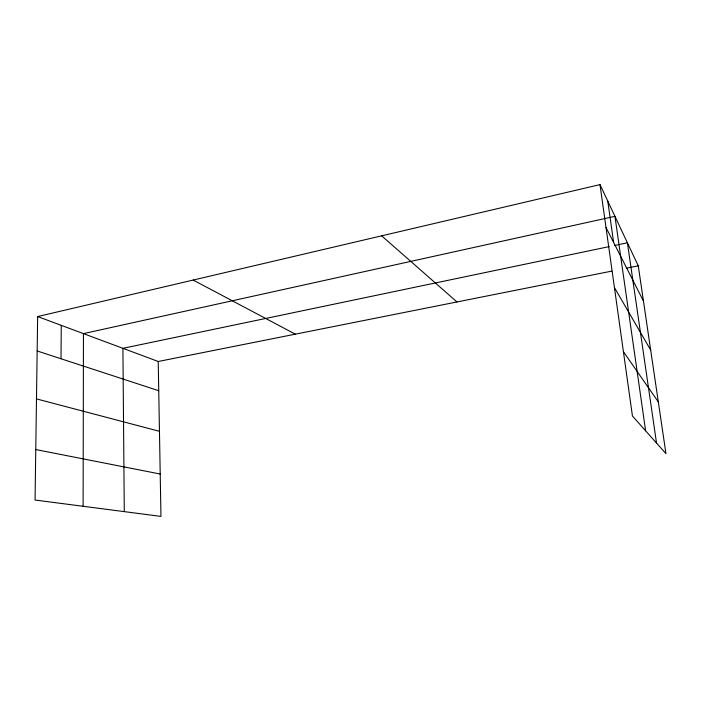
<?xml version="1.0" encoding="UTF-8"?>
<svg xmlns="http://www.w3.org/2000/svg" width="701" height="701" viewBox="0 0 701 701"><rect width="100%" height="100%" fill="white"/><g stroke="black" fill="none" stroke-linecap="round" stroke-linejoin="round"><path stroke-width="1.05" d="M83.112 506.28L83.454 333.623L614.943 216.329L645.621 430.808M61.005 358.763L61.267 325.352M37.652 316.554L35.05 500.032L160.958 516.4L158.224 361.488L37.652 316.554L599.995 184.6L638.26 265.837L665.95 453.661L632.433 415.982L599.995 184.6M609.213 246.603L122.912 348.327L124.287 511.625M614.567 245.481L627.404 242.8L656.53 443.067M158.224 361.488L611.824 271.103M626.624 268.159L638.26 265.837M35.769 449.56L160.214 474.025M36.487 398.895L159.46 431.308M37.162 350.964L158.741 390.72M193.161 280.067L295.331 334.167M381.668 235.834L456.982 301.956M623.426 351.683L658.327 401.927M614.444 287.629L650.677 350.044M606.014 227.501L643.439 301.009M607.767 201.099L613.629 242.45"/></g></svg>
